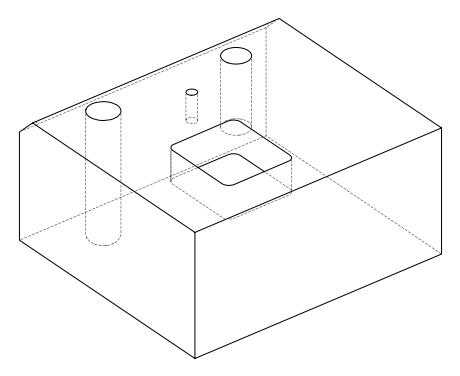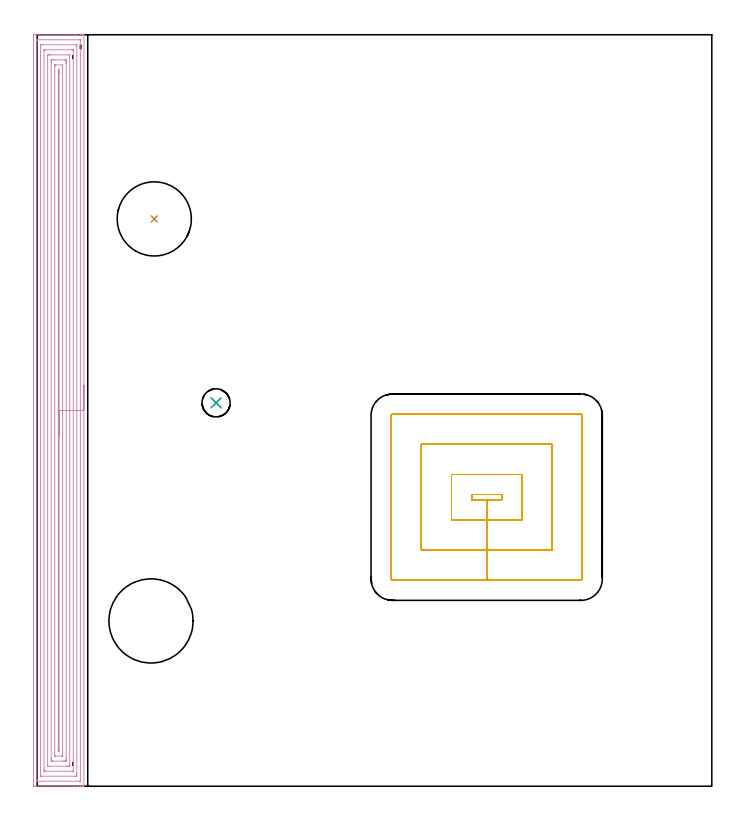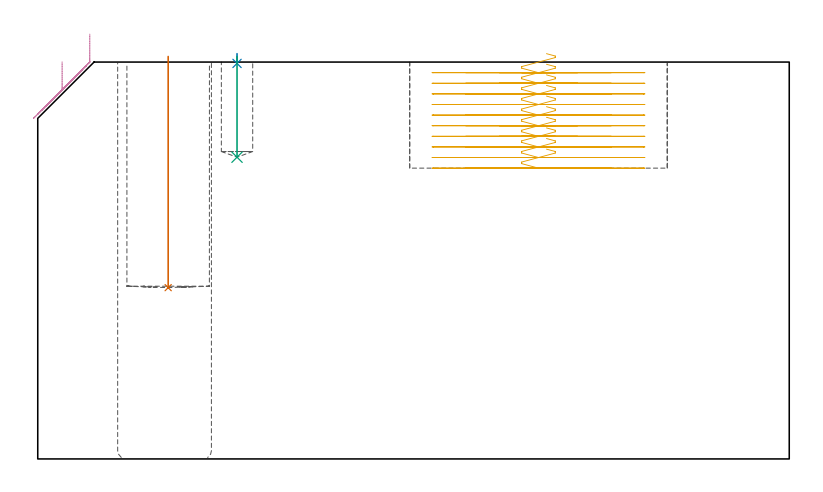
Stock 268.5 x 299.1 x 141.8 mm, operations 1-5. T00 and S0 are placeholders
(PLAN: 6 operations, 5 tool changes, 42.6 min)
(1 INDEXABLE_INSERT_DRILL_BLIND_HOLE_FROM_SOLID | STEP1POCKET | NXT0302_030 | 0.33 min | 54826 mm3)
(2 SPOT_DRILL | STEP1POCKET_1 | NXT0321_9005460120000 | 0.03 min | 1 mm3)
(3 DRILL_BLIND_HOLE_INTO_CENTER | STEP1POCKET_1 | NXT0301_083 | 0.15 min | 3206 mm3)
(4 AREA_MILL | FG_CHAMFER_SURFACE | UGT0205_001 | 19.35 min | 60422 mm3)
(5 MILL_RECTANGULAR_POCKET | POCKET_RECTANGULAR_STRAIGHT | NXT0201_012 | Follow Part, ap 4, ae 75% | 13.58 min | 283951 mm3)
(6 MILL_THROUGH_HOLE_FROM_SOLID_MATERIAL | STEP1HOLE | NXT0201_007 | Circular | 9.19 min | 124564 mm3)
(TOOL NXT0302_030 | Index. Insert Drill 29.5mm [880-D2950L32-03] | D29.5 PA176 FL89 Z2)
(TOOL NXT0321_9005460120000 | NC Spot Drill, 142deg, 12mm, Carbide, Uncoated | D12 PA142 FL30 Z2)
(TOOL NXT0301_083 | Carbide Drill 11.2mm [860.1-1120-056A1-MM 2214] | D11.2 PA140 FL72 Z2)
(TOOL UGT0205_001 | Chamfer Mill 20 x 3 x 45 deg. | D20 FL50 Z2)
(TOOL NXT0201_012 | ENDMILL 16mm [2P460-1600-NA 1630] | D16 FL38 Z6)
(TOOL NXT0201_007 | ENDMILL 25mm [R216.25-25050GCK54P 1620] | D25 R3 FL54 Z5)
(OP 1 INDEXABLE_INSERT_DRILL_BLIND_HOLE_FROM_SOLID)
G17 G21 G94 G90
T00 M6
G54
G17 G0 G90 X46.6 Y225.8 S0 M3
G43 Z151.8 H1
G94 G81 G98 Z61.2 F250. R143.8
G80
M5
M2
(OP 2 SPOT_DRILL)
G17 G21 G94 G90
T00 M6
G54
G17 G0 G90 X71.2 Y152.6 S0 M3
G43 Z151.8 H0
G94 G81 G98 Z141.318 F250. R144.8
G80
M5
M2
(OP 3 DRILL_BLIND_HOLE_INTO_CENTER)
G17 G21 G94 G90
T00 M6
G54
G17 G0 G90 X71.2 Y152.6 S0 M3
G43 Z151.8 H1
G94 G81 G98 Z107.8 F250. R143.8
G80
M5
M2
(OP 4 AREA_MILL)
G17 G21 G94 G90
T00 M6
G54
G17 G0 G90 X18.6 Y159.55 S1061 M3
G43 Z151.8 H0
G94 G1 Y159.512 Z150.928 F250.
Y159.398 Z150.063
Y159.209 Z149.212
Y158.947 Z148.38
Y158.613 Z147.574
Y158.21 Z146.8
Y157.742 Z146.064
Y157.21 Z145.372
Y156.621 Z144.729
Y155.978 Z144.139
Y155.286 Z143.608
Y154.55 Z143.14
Y153.776 Z142.737
Y152.97 Z142.403
Y152.138 Z142.141
Y151.287 Z141.952
Y150.422 Z141.838
Y149.55 Z141.8
Y0.186
X18.597 Y0.01 Z141.789
X18.437 Y0.002 Z141.63
X18.271 Y0. Z141.47
X18.054 Z141.253
X17.326 Z140.52
X16.084 Z139.281
X14.693 Z137.888
X-1.103 Z122.094
X-1.362 Y0.002 Z121.835
X-1.492 Y0.01 Z121.706
X-1.499 Y0.142 Z121.699
X-1.5 Y5.279 Z121.7
X-1.499 Y298.467 Z121.701
X-1.497 Y298.869 Z121.702
X-1.493 Y299.09 Z121.705
X-1.103 Y299.095 Z122.094
X-0.482 Y299.1 Z122.715
X14.95 Z138.145
X17.326 Z140.52
X18.054 Z141.253
X18.271 Z141.47
X18.437 Y299.098 Z141.63
X18.597 Y299.09 Z141.789
X18.6 Y298.914 Z141.8
Y149.55
X17.186 Z140.386
Y2.564
X17.185 Y2.422 Z140.385
X17.179 Y2.047 Z140.379
X17.177 Y2.01 Z140.377
X17.109 Y2.005 Z140.309
X16.999 Y2.001 Z140.199
X0.188 Y2. Z123.388
X-0.012 Y2.002 Z123.188
X-0.048 Y2.005 Z123.152
X-0.079 Y2.012 Z123.121
X-0.081 Y2.058 Z123.119
X-0.085 Y2.279 Z123.115
X-0.086 Y296.536 Z123.114
X-0.085 Y296.679 Z123.115
X-0.079 Y297.053 Z123.121
X-0.077 Y297.09 Z123.123
X-0.009 Y297.095 Z123.191
X0.101 Y297.099 Z123.301
X16.912 Y297.1 Z140.112
X17.112 Y297.098 Z140.312
X17.148 Y297.095 Z140.348
X17.179 Y297.088 Z140.379
X17.181 Y297.042 Z140.381
X17.185 Y296.822 Z140.385
X17.186 Y149.55 Z140.386
X15.771 Z138.971
Y4.9
X15.767 Y4.21 Z138.967
X15.764 Y4.013 Z138.964
X15.57 Y4.008 Z138.77
X14.899 Y4. Z138.099
X1.735 Y4.001 Z124.935
X1.53 Y4.006 Z124.73
X1.335 Y4.015 Z124.535
X1.331 Y4.21 Z124.531
X1.329 Y4.415 Z124.529
Y294.2
X1.333 Y294.89 Z124.533
X1.335 Y295.088 Z124.535
X1.53 Y295.092 Z124.73
X2.201 Y295.1 Z125.401
X15.365 Y295.099 Z138.565
X15.57 Y295.094 Z138.77
X15.765 Y295.085 Z138.965
X15.769 Y294.89 Z138.969
X15.771 Y294.685 Z138.971
Y149.55
X14.357 Z137.557
Y6.342
X14.354 Y6.157 Z137.554
X14.35 Y6.019 Z137.55
X14.253 Y6.01 Z137.453
X13.815 Y6. Z137.015
X3.285 Z126.485
X2.847 Y6.01 Z126.047
X2.749 Y6.015 Z125.949
X2.745 Y6.082 Z125.945
X2.744 Y6.152 Z125.944
X2.743 Y6.552 Z125.943
Y292.758
X2.746 Y292.943 Z125.946
X2.749 Y293.081 Z125.949
X2.847 Y293.09 Z126.047
X3.285 Y293.1 Z126.485
X13.815 Z137.015
X14.253 Y293.09 Z137.453
X14.351 Y293.085 Z137.551
X14.355 Y293.018 Z137.555
X14.356 Y292.948 Z137.556
X14.357 Y292.549 Z137.557
Y149.55
X12.943 Z136.143
Y8.682
X12.938 Y8.01 Z136.138
X12.726 Y8.004 Z135.926
X12.06 Y8.001 Z135.26
X11.852 Y8. Z135.052
X4.83 Y8.001 Z128.03
X4.162 Y8.01 Z127.362
X4.157 Y8.682 Z127.357
Y8.688
Y290.418
X4.162 Y291.09 Z127.362
X4.374 Y291.096 Z127.574
X5.04 Y291.099 Z128.24
X5.248 Y291.1 Z128.448
X12.27 Y291.099 Z135.47
X12.938 Y291.09 Z136.138
X12.943 Y290.418 Z136.143
Y149.55
X11.529 Z134.729
Y11.013
X11.528 Y10.471 Z134.728
X11.525 Y10.122 Z134.725
X11.522 Y10.011 Z134.722
X11.414 Y10.007 Z134.614
X11.183 Y10.003 Z134.383
X10.767 Y10. Z133.967
X10.305 Z133.505
X6.379 Z129.579
X5.917 Y10.002 Z129.117
X5.763 Y10.005 Z128.963
X5.641 Y10.01 Z128.841
X5.578 Y10.026 Z128.778
X5.576 Y10.118 Z128.776
X5.572 Y10.471 Z128.772
X5.571 Y10.824 Z128.771
Y11.365
Y288.087
X5.572 Y288.629 Z128.772
X5.575 Y288.978 Z128.775
X5.578 Y289.09 Z128.778
X5.686 Y289.093 Z128.886
X5.917 Y289.098 Z129.117
X6.333 Y289.1 Z129.533
X6.795 Z129.995
X10.721 Z133.921
X11.183 Y289.098 Z134.383
X11.337 Y289.095 Z134.537
X11.459 Y289.09 Z134.659
X11.522 Y289.074 Z134.722
X11.524 Y288.982 Z134.724
X11.527 Y288.629 Z134.727
X11.529 Y288.276 Z134.729
Y287.735
Y149.55
X10.115 Z133.315
X10.114 Y12.455 Z133.314
X10.112 Y12.26 Z133.312
X10.108 Y12.086 Z133.308
X10.101 Y12.01 Z133.301
X9.937 Y12.005 Z133.137
X9.682 Y12.001 Z132.882
X7.048 Z130.248
X7.007 Y12.006 Z130.207
X6.992 Y12.01 Z130.192
X6.989 Y12.062 Z130.189
X6.987 Y12.26 Z130.187
X6.985 Y12.96 Z130.185
X6.986 Y286.645 Z130.186
X6.988 Y286.84 Z130.188
X6.992 Y287.014 Z130.192
X6.999 Y287.09 Z130.199
X7.163 Y287.095 Z130.363
X7.418 Y287.099 Z130.618
X10.052 Z133.252
X10.093 Y287.094 Z133.293
X10.108 Y287.09 Z133.308
X10.111 Y287.038 Z133.311
X10.113 Y286.84 Z133.313
X10.115 Y286.14 Z133.315
Y149.55
X8.7 Z131.9
Y14.79
X8.695 Y14.049 Z131.895
X8.694 Y14.019 Z131.894
X8.645 Y14.009 Z131.845
X8.596 Y14.002 Z131.796
X8.55 Z131.75
X8.502 Y14.004 Z131.702
X8.413 Y14.01 Z131.613
X8.407 Y14.049 Z131.607
X8.404 Y14.198 Z131.604
X8.4 Y14.943 Z131.6
Y15.096
Y284.31
X8.405 Y285.051 Z131.605
X8.406 Y285.081 Z131.606
X8.455 Y285.091 Z131.655
X8.504 Y285.098 Z131.704
X8.55 Z131.75
X8.598 Y285.096 Z131.798
X8.687 Y285.09 Z131.887
X8.693 Y285.051 Z131.893
X8.696 Y284.902 Z131.896
X8.7 Y284.157 Z131.9
Y284.004
Y149.55
Y148.678 Z131.939
Y147.814 Z132.052
Y146.962 Z132.241
Y146.13 Z132.504
Y145.324 Z132.837
Y144.55 Z133.24
Y143.814 Z133.709
Y143.122 Z134.24
Y142.479 Z134.829
Y141.89 Z135.473
Y141.359 Z136.165
Y140.89 Z136.9
Y140.487 Z137.674
Y140.153 Z138.48
Y139.891 Z139.312
Y139.702 Z140.164
Y139.588 Z141.029
Y139.55 Z141.9
G0 Z151.8
M5
M2
(OP 5 MILL_RECTANGULAR_POCKET)
G17 G21 G94 G90
T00 M6
G54
G17 G0 G90 X181.759 Y114. S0 M3
G43 Z151.8 H1
Z144.8
G94 G1 X184.9 Z143.958 F250.
Y116.1 Z143.396
X172.9 Z140.18
Y114. Z139.618
X178.9 Z138.01
X184.9 F500.
Y116.1
X172.9
Y114.
X178.9
Y106.
X192.9
Y124.1
X164.9
Y106.
X178.9
Y94.
X204.9
Y136.1
X152.9
Y94.
X178.9
Y82.
X216.4
G3 X216.9 Y82.5 R0.5
G1 Y147.6
G3 X216.4 Y148.1 R0.5
G1 X141.4
G3 X140.9 Y147.6 R0.5
G1 Y82.5
G3 X141.4 Y82. R0.5
G1 X178.9
X179.9
G0 X181.759 Y114. Z141.01
G1 X184.9 Z140.168 F250.
Y116.1 Z139.606
X172.9 Z136.39
Y114. Z135.828
X178.9 Z134.22
X184.9 F500.
Y116.1
X172.9
Y114.
X178.9
Y106.
X192.9
Y124.1
X164.9
Y106.
X178.9
Y94.
X204.9
Y136.1
X152.9
Y94.
X178.9
Y82.
X216.4
G3 X216.9 Y82.5 R0.5
G1 Y147.6
G3 X216.4 Y148.1 R0.5
G1 X141.4
G3 X140.9 Y147.6 R0.5
G1 Y82.5
G3 X141.4 Y82. R0.5
G1 X178.9
X179.9
G0 X181.759 Y114. Z137.22
G1 X184.9 Z136.378 F250.
Y116.1 Z135.816
X172.9 Z132.6
Y114. Z132.038
X178.9 Z130.43
X184.9 F500.
Y116.1
X172.9
Y114.
X178.9
Y106.
X192.9
Y124.1
X164.9
Y106.
X178.9
Y94.
X204.9
Y136.1
X152.9
Y94.
X178.9
Y82.
X216.4
G3 X216.9 Y82.5 R0.5
G1 Y147.6
G3 X216.4 Y148.1 R0.5
G1 X141.4
G3 X140.9 Y147.6 R0.5
G1 Y82.5
G3 X141.4 Y82. R0.5
G1 X178.9
X179.9
G0 X181.759 Y114. Z133.43
G1 X184.9 Z132.588 F250.
Y116.1 Z132.026
X172.9 Z128.81
Y114. Z128.248
X178.9 Z126.64
X184.9 F500.
Y116.1
X172.9
Y114.
X178.9
Y106.
X192.9
Y124.1
X164.9
Y106.
X178.9
Y94.
X204.9
Y136.1
X152.9
Y94.
X178.9
Y82.
X216.4
G3 X216.9 Y82.5 R0.5
G1 Y147.6
G3 X216.4 Y148.1 R0.5
G1 X141.4
G3 X140.9 Y147.6 R0.5
G1 Y82.5
G3 X141.4 Y82. R0.5
G1 X178.9
X179.9
G0 X181.759 Y114. Z129.64
G1 X184.9 Z128.798 F250.
Y116.1 Z128.236
X172.9 Z125.02
Y114. Z124.458
X178.9 Z122.85
X184.9 F500.
Y116.1
X172.9
Y114.
X178.9
Y106.
X192.9
Y124.1
X164.9
Y106.
X178.9
Y94.
X204.9
Y136.1
X152.9
Y94.
X178.9
Y82.
X216.4
G3 X216.9 Y82.5 R0.5
G1 Y147.6
G3 X216.4 Y148.1 R0.5
G1 X141.4
G3 X140.9 Y147.6 R0.5
G1 Y82.5
G3 X141.4 Y82. R0.5
G1 X178.9
X179.9
G0 X181.759 Y114. Z125.85
G1 X184.9 Z125.008 F250.
Y116.1 Z124.446
X172.9 Z121.23
Y114. Z120.668
X178.9 Z119.06
X184.9 F500.
Y116.1
X172.9
Y114.
X178.9
Y106.
X192.9
Y124.1
X164.9
Y106.
X178.9
Y94.
X204.9
Y136.1
X152.9
Y94.
X178.9
Y82.
X216.4
G3 X216.9 Y82.5 R0.5
G1 Y147.6
G3 X216.4 Y148.1 R0.5
G1 X141.4
G3 X140.9 Y147.6 R0.5
G1 Y82.5
G3 X141.4 Y82. R0.5
G1 X178.9
X179.9
G0 X181.759 Y114. Z122.06
G1 X184.9 Z121.218 F250.
Y116.1 Z120.656
X172.9 Z117.44
Y114. Z116.878
X178.9 Z115.27
X184.9 F500.
Y116.1
X172.9
Y114.
X178.9
Y106.
X192.9
Y124.1
X164.9
Y106.
X178.9
Y94.
X204.9
Y136.1
X152.9
Y94.
X178.9
Y82.
X216.4
G3 X216.9 Y82.5 R0.5
G1 Y147.6
G3 X216.4 Y148.1 R0.5
G1 X141.4
G3 X140.9 Y147.6 R0.5
G1 Y82.5
G3 X141.4 Y82. R0.5
G1 X178.9
X179.9
G0 X181.759 Y114. Z118.27
G1 X184.9 Z117.428 F250.
Y116.1 Z116.866
X172.9 Z113.65
Y114. Z113.088
X178.9 Z111.48
X184.9 F500.
Y116.1
X172.9
Y114.
X178.9
Y106.
X192.9
Y124.1
X164.9
Y106.
X178.9
Y94.
X204.9
Y136.1
X152.9
Y94.
X178.9
Y82.
X216.4
G3 X216.9 Y82.5 R0.5
G1 Y147.6
G3 X216.4 Y148.1 R0.5
G1 X141.4
G3 X140.9 Y147.6 R0.5
G1 Y82.5
G3 X141.4 Y82. R0.5
G1 X178.9
X179.9
G0 X181.759 Y114. Z114.48
G1 X184.9 Z113.638 F250.
Y116.1 Z113.076
X172.9 Z109.86
Y114. Z109.298
X178.9 Z107.69
X184.9 F500.
Y116.1
X172.9
Y114.
X178.9
Y106.
X192.9
Y124.1
X164.9
Y106.
X178.9
Y94.
X204.9
Y136.1
X152.9
Y94.
X178.9
Y82.
X216.4
G3 X216.9 Y82.5 R0.5
G1 Y147.6
G3 X216.4 Y148.1 R0.5
G1 X141.4
G3 X140.9 Y147.6 R0.5
G1 Y82.5
G3 X141.4 Y82. R0.5
G1 X178.9
X179.9
G0 X181.759 Y114. Z110.69
G1 X184.9 Z109.848 F250.
Y116.1 Z109.286
X172.9 Z106.07
Y114. Z105.508
X178.9 Z103.9
X184.9 F500.
Y116.1
X172.9
Y114.
X178.9
Y106.
X192.9
Y124.1
X164.9
Y106.
X178.9
Y94.
X204.9
Y136.1
X152.9
Y94.
X178.9
Y82.
X216.4
G3 X216.9 Y82.5 R0.5
G1 Y147.6
G3 X216.4 Y148.1 R0.5
G1 X141.4
G3 X140.9 Y147.6 R0.5
G1 Y82.5
G3 X141.4 Y82. R0.5
G1 X178.9
X179.9
G0 Z151.8
M5
M2
